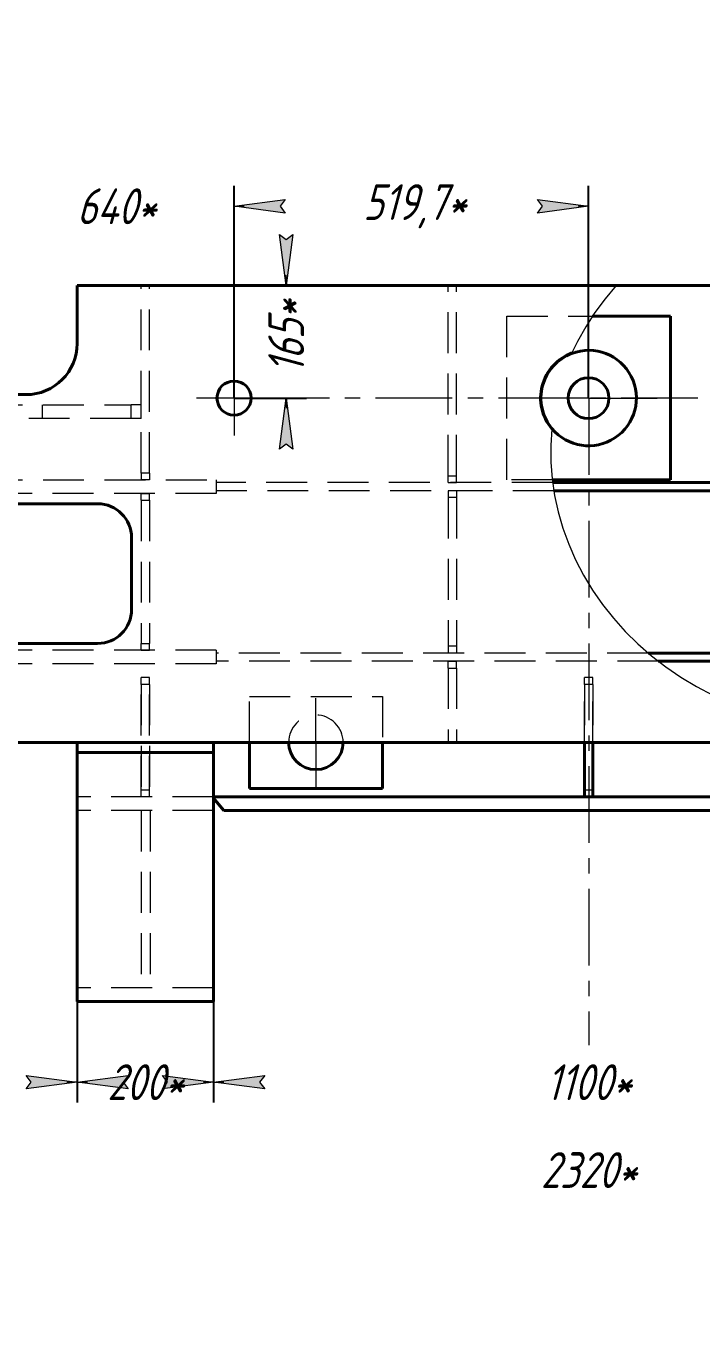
# Model space of a CAD drawing. Header units: millimetres. Extents: x 0 to 841, y 0 to 594.
# Drawn here: x 123.6 to 189.7, y 259.7 to 386.8 of the extents above; entities that cross this region are included whole.
import ezdxf

# ---------------------------------------------------------------- set-up
doc = ezdxf.new("R2010")
doc.units = ezdxf.units.MM
for name, pattern in [('K5LT_AXLED', [12, 7.5, -1.5, 1.5, -1.5]), ('K5LT_BASIC', [0]), ('K5LT_DASHED', [6, 4, -2]), ('K5LT_THIN', [0]), ('K5LT_THIN_INCLUDED_TO_HATCHING', [0])]:
    doc.linetypes.add(name, pattern=pattern)
doc.layers.add('Системный слой', color=7, linetype='Continuous')
doc.styles.add('KDIMTEXTSTYLE', font='GOST_AU.SHX', dxfattribs={"width": 0.96, "oblique": 15, "height": 5})
doc.dimstyles.new('KDIMSTYLE (0.07)', dxfattribs={"dimtxt": 5, "dimasz": 1, "dimexe": 2, "dimexo": 0.0625, "dimgap": 1, "dimtad": 1, "dimlfac": 15, "dimtxsty": 'KDIMTEXTSTYLE', "dimsah": 1, "dimcen": 0.09, "dimdle": 1, "dimadec": 0, "dimazin": 0, "dimtfac": 0.667, "dimtmove": 0, "dimatfit": 3, "dimfxl": 1, "dimtvp": 1, "dimtolj": 1, "dimtzin": 0, "dimarcsym": 0})

# ---------------------------------------------------------------- blocks, each defined once
blk = doc.blocks.new('U2')
at = {"layer": 'Системный слой', "color": 150, "linetype": 'K5LT_BASIC', "lineweight": 40, "true_color": 0x0080ff}
blk.add_line((100.2451823251893, 341.0891751792998), (93.31184899148175, 341.0891751792623), dxfattribs=at)
at = {"layer": 'Системный слой', "color": 7, "linetype": 'K5LT_DASHED', "lineweight": 18}
blk.add_line((142.2451823251566, 341.089175179462), (100.2451823251893, 341.0891751792998), dxfattribs=at)
blk = doc.blocks.new('U3')
at = {"layer": 'Системный слой', "color": 150, "linetype": 'K5LT_BASIC', "lineweight": 40, "true_color": 0x0080ff}
blk.add_line((93.31184899147455, 342.4225085126066), (101.3118489921065, 342.4225085126477), dxfattribs=at)
at = {"layer": 'Системный слой', "color": 7, "linetype": 'K5LT_DASHED', "lineweight": 18}
blk.add_line((101.3118489921065, 342.4225085126477), (142.2451823251411, 342.4225085127954), dxfattribs=at)
blk = doc.blocks.new('U5')
at = {"layer": 'Системный слой', "color": 150, "linetype": 'K5LT_BASIC', "lineweight": 40, "true_color": 0x0080ff}
for p, q in [((128.6451823254398, 361.4225085126654), (181.3345291677605, 361.4225085126591)), ((226.8853014183673, 361.4225085126536), (228.6451823254088, 361.4225085126533))]:
    blk.add_line(p, q, dxfattribs=at)
blk = doc.blocks.new('U9')
at = {"layer": 'Системный слой', "color": 7, "linetype": 'K5LT_DASHED', "lineweight": 18}
blk.add_line((178.2451823254398, 316.7558418459867), (178.2451823254397, 323.0891751795898), dxfattribs=at)
at = {"layer": 'Системный слой', "color": 150, "linetype": 'K5LT_BASIC', "lineweight": 40, "true_color": 0x0080ff}
blk.add_line((178.2451823254398, 311.4225085129232), (178.2451823254398, 316.7558418459867), dxfattribs=at)
blk = doc.blocks.new('U10')
at = {"layer": 'Системный слой', "color": 7, "linetype": 'K5LT_DASHED', "lineweight": 18}
blk.add_line((179.0451823254398, 316.7558418459867), (179.0451823254397, 323.0891751795898), dxfattribs=at)
at = {"layer": 'Системный слой', "color": 150, "linetype": 'K5LT_BASIC', "lineweight": 40, "true_color": 0x0080ff}
blk.add_line((179.0451823254398, 311.4225085129232), (179.0451823254398, 316.7558418459867), dxfattribs=at)
blk = doc.blocks.new('U11')
at = {"layer": 'Системный слой', "color": 150, "linetype": 'K5LT_BASIC', "lineweight": 40, "true_color": 0x0080ff}
blk.add_line((101.3118489921065, 348.4225085126394), (93.31184899139639, 348.4225085125962), dxfattribs=at)
at = {"layer": 'Системный слой', "color": 7, "linetype": 'K5LT_DASHED', "lineweight": 18}
blk.add_line((133.9118489917223, 348.4225085128154), (101.3118489921065, 348.4225085126394), dxfattribs=at)
blk = doc.blocks.new('U12')
at = {"layer": 'Системный слой', "color": 150, "linetype": 'K5LT_BASIC', "lineweight": 40, "true_color": 0x0080ff}
blk.add_line((93.31184899138918, 349.7558418459404), (101.3118489921065, 349.7558418459815), dxfattribs=at)
at = {"layer": 'Системный слой', "color": 7, "linetype": 'K5LT_DASHED', "lineweight": 18}
blk.add_line((101.3118489921065, 349.7558418459815), (133.9118489917223, 349.755841846149), dxfattribs=at)
blk = doc.blocks.new('U16')
at = {"layer": 'Системный слой', "color": 7, "linetype": 'K5LT_DASHED', "lineweight": 18}
blk.add_arc((151.9785156587731, 316.7558418462471), 2.666666666666667, 0, 180, dxfattribs=at)
at = {"layer": 'Системный слой', "color": 150, "linetype": 'K5LT_BASIC', "lineweight": 40, "true_color": 0x0080ff}
blk.add_arc((151.9785156587731, 316.7558418462471), 2.666666666666667, 180, 0, dxfattribs=at)
blk = doc.blocks.new('U17')
at = {"layer": 'Системный слой', "color": 7, "linetype": 'K5LT_DASHED', "lineweight": 18}
blk.add_line((145.4785156587731, 316.7558418459867), (145.4785156587731, 321.2558418462471), dxfattribs=at)
at = {"layer": 'Системный слой', "color": 150, "linetype": 'K5LT_BASIC', "lineweight": 40, "true_color": 0x0080ff}
blk.add_line((145.4785156587731, 312.2558418462471), (145.4785156587731, 316.7558418459867), dxfattribs=at)
blk = doc.blocks.new('U18')
at = {"layer": 'Системный слой', "color": 7, "linetype": 'K5LT_DASHED', "lineweight": 18}
blk.add_line((158.4785156587731, 321.2558418462471), (158.4785156587731, 316.7558418459867), dxfattribs=at)
at = {"layer": 'Системный слой', "color": 150, "linetype": 'K5LT_BASIC', "lineweight": 40, "true_color": 0x0080ff}
blk.add_line((158.4785156587731, 316.7558418459867), (158.4785156587731, 312.2558418462471), dxfattribs=at)
blk = doc.blocks.new('U21')
at = {"layer": 'Системный слой', "color": 7, "linetype": 'K5LT_THIN_INCLUDED_TO_HATCHING', "lineweight": 18}
for p, q in [((181.3345291677605, 361.4225085126591), (180.2442227521248, 360.1382437858989)), ((227.5272547355605, 360.7347955182084), (226.8853014183673, 361.4225085126535)), ((180.2442227521248, 360.1382437858989), (179.2464485752582, 358.7944100858638)), ((228.6451823254088, 359.4176548093171), (227.5272547355605, 360.7347955182084)), ((179.2464485752582, 358.7944100858638), (178.3449962187459, 357.3961113404376)), ((178.3449962187459, 357.3961113404376), (177.5432894304952, 355.9486583376715)), ((177.5432894304952, 355.9486583376715), (177.0074861445076, 354.8300331528822)), ((233.5021360488296, 349.8237894532878), (233.2336175946554, 350.7728091876355)), ((233.8647218733569, 348.2164949782854), (233.5021360488296, 349.8237894532878)), ((175.037158050058, 347.40620998016), (174.9370688225167, 345.7797834752331)), ((234.1161873860373, 346.594910753295), (233.8647218733569, 348.2164949782854)), ((174.9370688225167, 345.7797834752331), (174.9496685919244, 344.1483219367205)), ((234.2555775119668, 344.9651956125103), (234.1161873860373, 346.594910753295)), ((234.282362842521, 343.3335392716301), (234.2555775119668, 344.9651956125103)), ((174.9496685919244, 344.1483219367205), (175.0749095039118, 342.5180217132014)), ((234.196441646068, 341.7061388190999), (234.282362842521, 343.3335392716301)), ((175.0749095039118, 342.5180217132014), (175.3123158890689, 340.8950747425399)), ((175.3123158890689, 340.8950747425399), (175.6609860695551, 339.2856450346854)), ((233.9981402543482, 340.0891751793511), (234.196441646068, 341.7061388190999)), ((175.6609860695551, 339.2856450346854), (176.1195957837027, 337.6958452605459)), ((176.1195957837027, 337.6958452605459), (176.6864032156103, 336.1317135358473)), ((176.6864032156103, 336.1317135358473), (177.3592556106202, 334.5991904881564)), ((177.3592556106202, 334.5991904881564), (178.1355974515576, 333.104096694168)), ((178.1355974515576, 333.104096694168), (179.0124801646747, 331.6521105729483)), ((179.0124801646747, 331.6521105729483), (179.9865733184379, 330.2487468190992)), ((179.9865733184379, 330.2487468190992), (181.0541772726247, 328.8993354577527)), ((181.0541772726247, 328.8993354577527), (182.2112372296879, 327.6090016009475)), ((182.2112372296879, 327.6090016009475), (183.4533586350198, 326.3826459822723)), ((183.4533586350198, 326.3826459822723), (184.7758238676263, 325.2249263437064)), ((224.7836469875929, 324.5718098847364), (226.0860858964299, 325.6866787015305)), ((226.0860858964299, 325.6866787015305), (226.8615788898211, 326.4225085126533)), ((184.7758238676263, 325.2249263437064), (186.1736101578181, 324.1402397453509)), ((223.4045780102511, 323.5324546675452), (224.7836469875929, 324.5718098847364)), ((186.1736101578181, 324.1402397453509), (187.641408663867, 323.1327058652394)), ((187.641408663867, 323.1327058652394), (189.1736446351749, 322.2061513526548)), ((221.954116717117, 322.5725605578026), (223.4045780102511, 323.5324546675452)), ((189.1736446351749, 322.2061513526548), (190.7644985853735, 321.3640952943804)), ((218.8613030240037, 320.9054228650332), (220.4377720114412, 321.6957732672602)), ((220.4377720114412, 321.6957732672602), (221.954116717117, 322.5725605578026)), ((190.7644985853735, 321.3640952943804), (192.4079283949388, 320.6097358490841)), ((192.4079283949388, 320.6097358490841), (194.0976922593753, 319.945938100598)), ((217.2306972397313, 320.2045111298804), (218.8613030240037, 320.9054228650332)), ((194.0976922593753, 319.945938100598), (195.8273723958094, 319.3752231762297)), ((195.8273723958094, 319.3752231762297), (197.5903994179559, 318.8997586714309)), ((212.0768763359568, 318.6632710105236), (213.8320297661209, 319.0813022090377)), ((213.8320297661209, 319.0813022090377), (215.5521477570186, 319.595700149342)), ((215.5521477570186, 319.595700149342), (217.2306972397313, 320.2045111298804)), ((197.5903994179559, 318.8997586714309), (199.380077286879, 318.521350417194)), ((199.380077286879, 318.521350417194), (201.1896087427853, 318.2414356214414)), ((201.1896087427853, 318.2414356214414), (203.0121211212562, 318.0610774104597)), ((203.0121211212562, 318.0610774104597), (204.8406924558705, 317.980960791108)), ((204.8406924558705, 317.980960791108), (206.6683777680774, 318.0013900491379)), ((206.6683777680774, 318.0013900491379), (208.4882354444707, 318.1222875935056)), ((208.4882354444707, 318.1222875935056), (210.2933536012813, 318.3431942510649)), ((210.2933536012813, 318.3431942510649), (212.0768763359568, 318.6632710105236))]:
    blk.add_line(p, q, dxfattribs=at)
blk = doc.blocks.new('U24')
at = {"layer": 'Системный слой', "color": 150, "linetype": 'K5LT_BASIC', "lineweight": 40, "true_color": 0x0080ff}
for p, q in [((181.3345291677604, 361.422508512659), (191.5785156587731, 361.4225085126533)), ((192.3785156587732, 361.4225085126533), (221.5785156587732, 361.4225085126533)), ((222.3785156587732, 361.4225085126533), (226.8853014183673, 361.4225085126536))]:
    blk.add_line(p, q, dxfattribs=at)
at = {"layer": 'Системный слой', "color": 7, "linetype": 'K5LT_DASHED', "lineweight": 18}
for p, q in [((191.5785156587731, 361.4225085126533), (192.3785156587732, 361.4225085126533)), ((221.5785156587732, 361.4225085126533), (222.3785156587732, 361.4225085126533))]:
    blk.add_line(p, q, dxfattribs=at)
blk = doc.blocks.new('U25')
at = {"layer": 'Системный слой', "color": 30, "linetype": 'K5LT_AXLED', "lineweight": 18, "true_color": 0xff8000}
for q in [(178.6411153956733, 367.8381483360558), (171.9411153956733, 350.4230778014252), (178.6411153956736, 287.133950542309), (185.3411153956733, 350.4230778014252)]:
    blk.add_line((178.6411153956734, 350.4230778014252), q, dxfattribs=at)
blk = doc.blocks.new('U26')
at = {"layer": 'Системный слой', "color": 30, "linetype": 'K5LT_AXLED', "lineweight": 18, "true_color": 0xff8000}
for q in [(143.9785156587732, 354.08917517932), (140.3118489921065, 350.4225085126533), (143.9785156587732, 346.7558418459867), (147.6451823254398, 350.4225085126533)]:
    blk.add_line((143.9785156587732, 350.4225085126533), q, dxfattribs=at)
blk = doc.blocks.new('U27')
at = {"layer": 'Системный слой', "color": 30, "linetype": 'K5LT_AXLED', "lineweight": 18, "true_color": 0xff8000}
for q in [(213.3118489920755, 354.08917517932), (140.3118489921065, 350.4225085126536), (213.3118489920755, 346.7558418459867), (216.9785156587421, 350.4225085126533)]:
    blk.add_line((213.3118489920755, 350.4225085126533), q, dxfattribs=at)
blk = doc.blocks.new('U29')
at = {"layer": 'Системный слой', "color": 30, "linetype": 'K5LT_AXLED', "lineweight": 18, "true_color": 0xff8000}
for q in [(151.9785156587732, 321.0891751795804), (147.6451823254398, 316.7558418462471), (151.9785156587732, 312.4225085129137), (156.3118489921065, 316.7558418462471)]:
    blk.add_line((151.9785156587732, 316.7558418462471), q, dxfattribs=at)
blk = doc.blocks.new('KDIMARROW_01')
at = {"layer": 'Системный слой'}
blk.add_hatch(color=0, dxfattribs=at).paths.add_polyline_path([(-5, -0.6582624912261956), (0, 0), (-5, 0.658262491226197), (-4.5, 5.51091059616309e-16)])
at = {"layer": 'Системный слой', "color": 0, "linetype": 'K5LT_THIN', "lineweight": 18}
for p, q in [((-4.5, 5.51091059616309e-16), (-5, 0.658262491226197)), ((-5, 0.658262491226197), (0, 0)), ((0, 0), (-5, -0.6582624912261956)), ((-5, -0.6582624912261956), (-4.5, 5.51091059616309e-16)), ((0, 0), (-1, 0))]:
    blk.add_line(p, q, dxfattribs=at)

msp = doc.modelspace()

# ---------------------------------------------------------------- linework, layer by layer
at = {"layer": 'Системный слой', "color": 150, "linetype": 'K5LT_BASIC', "lineweight": 40, "true_color": 0x0080ff}
for p, q in [((128.6451823254398, 355.7558418459867), (128.6451823254398, 361.4225085126654)), ((178.9941201273898, 358.4230778014252), (186.6411153956734, 358.4230778014252)), ((186.6411153956734, 358.4230778014252), (186.6411153956734, 342.4230778014252)), ((101.3118489921065, 350.7558418459867), (123.6451823254398, 350.7558418459867)), ((186.6411153956734, 342.4230778014252), (175.0856854638062, 342.4230778014252)), ((215.0451823254399, 342.1558418459867), (175.1180835509715, 342.1558418459867)), ((215.0451823254399, 341.3558418459867), (175.2333784739658, 341.3558418459867)), ((130.6372395174541, 340.0891751793511), (101.3118489921065, 340.089175179351)), ((133.9705728507875, 329.7558418459867), (133.9705728507875, 336.7558418460177)), ((101.3118489921065, 326.4225085126533), (130.6372395174541, 326.4225085126533)), ((215.0451823254399, 325.48917517932), (184.4597449353372, 325.48917517932)), ((215.0451823254399, 324.68917517932), (185.445045896877, 324.68917517932)), ((255.9785156587421, 316.7558418459867), (101.3118489921065, 316.7558418459867)), ((128.6451823254398, 315.7489222885739), (128.6451823254398, 316.7558418459867)), ((141.9785156587732, 316.7558418459867), (141.9785156587732, 315.7489222885739)), ((128.6451823254398, 312.7558418461884), (128.6451823254398, 315.7489222885739)), ((141.9785156587732, 315.7489222885739), (128.6451823254398, 315.7489222885739)), ((141.9785156587732, 312.7558418461884), (141.9785156587732, 315.7489222885739)), ((128.6451823254398, 291.4225085126533), (128.6451823254399, 312.7558418461884)), ((141.9785156587732, 291.4225085126533), (141.9785156587732, 312.7558418461884)), ((158.4785156587731, 312.2558418462471), (145.4785156587731, 312.2558418462471)), ((215.3118489921003, 311.4225085128081), (141.978515658767, 311.4225085121383)), ((141.9785156587682, 311.289175178805), (142.9854352161919, 310.0891751788142)), ((214.3049294346997, 310.0891751794656), (142.9854352161919, 310.0891751788142)), ((141.9785156587732, 291.4225085126533), (128.6451823254398, 291.4225085126533))]:
    msp.add_line(p, q, dxfattribs=at)
at = {"layer": 'Системный слой', "color": 7, "linetype": 'K5LT_DASHED', "lineweight": 18}
for p, q in [((135.7118489921065, 361.4225085126533), (134.9118489921065, 361.4225085126533)), ((134.9118489921065, 343.08917517932), (134.9118489921065, 361.4225085126533)), ((135.7118489921065, 343.08917517932), (135.7118489921065, 361.4225085126533)), ((165.7118489921065, 361.4225085126533), (164.9118489921065, 361.4225085126533)), ((164.9118489921065, 342.8225085126533), (164.9118489921065, 361.4225085126533)), ((165.7118489921065, 342.8225085126533), (165.7118489921065, 361.4225085126533)), ((170.6411153956734, 358.4230778014252), (178.9941201273898, 358.4230778014252)), ((170.6411153956734, 342.4230778014252), (170.6411153956734, 358.4230778014252)), ((125.2646704796022, 348.4225085127687), (125.2646704795956, 349.7558418461045)), ((134.9118489917223, 349.7558418460989), (133.9118489917223, 349.755841846149)), ((133.9118489917223, 348.4225085128154), (133.9118489917223, 349.755841846149)), ((134.9118489917379, 348.4225085127655), (134.9118489917223, 349.7558418460989)), ((134.9118489917379, 348.4225085127655), (133.9118489917223, 348.4225085128154)), ((135.7118489921065, 343.08917517932), (134.9118489921065, 343.08917517932)), ((134.9118489921065, 343.08917517932), (134.9118489921065, 342.4225085126533)), ((135.7118489921065, 342.4225085126533), (134.9118489921065, 342.4225085126533)), ((135.7118489921065, 343.08917517932), (135.7118489921065, 342.4225085126533)), ((142.245182325141, 342.4225085127954), (142.2451823251565, 341.089175179462)), ((142.2451823254398, 342.1558418459866), (142.2451823254398, 341.3558418459867)), ((175.1180835509714, 342.1558418459867), (142.2451823254398, 342.1558418459866)), ((164.9118489921065, 342.8225085126533), (165.7118489921065, 342.8225085126533)), ((164.9118489921065, 342.1558418459866), (164.9118489921065, 342.8225085126533)), ((164.9118489921065, 342.1558418459866), (165.7118489921065, 342.1558418459866)), ((165.7118489921065, 342.1558418459866), (165.7118489921065, 342.8225085126533)), ((175.0856854638062, 342.4230778014252), (170.6411153956734, 342.4230778014252)), ((134.9118489921065, 340.4225085126533), (134.9118489921065, 341.08917517932)), ((134.9118489921065, 341.08917517932), (135.7118489921065, 341.08917517932)), ((135.7118489921065, 340.4225085126533), (135.7118489921065, 341.08917517932)), ((175.2333784739658, 341.3558418459867), (142.2451823254398, 341.3558418459867)), ((164.9118489921065, 341.3558418459867), (164.9118489921065, 340.68917517932)), ((165.7118489921065, 341.3558418459867), (164.9118489921065, 341.3558418459867)), ((164.9118489921065, 340.68917517932), (164.9118489921065, 326.1558418459866)), ((165.7118489921065, 340.68917517932), (164.9118489921065, 340.68917517932)), ((165.7118489921065, 341.3558418459867), (165.7118489921065, 340.68917517932)), ((165.7118489921065, 340.68917517932), (165.7118489921065, 326.1558418459866)), ((134.9118489921065, 340.4225085126533), (134.9118489921065, 326.4225085128443)), ((134.9118489921065, 340.4225085126533), (135.7118489921065, 340.4225085126533)), ((134.9118489921065, 340.4225085126533), (135.7118489921065, 340.4225085126533)), ((135.7118489921065, 340.4225085126533), (135.7118489921065, 326.4225085128443)), ((142.2451823364026, 325.7558418459867), (101.3118489921065, 325.7558418459867)), ((134.9118489921065, 325.7558418459867), (134.9118489921065, 326.4225085128443)), ((134.9118489921065, 326.4225085128443), (135.7118489921065, 326.4225085128443)), ((134.9118489921065, 325.7558418459867), (135.7118489921065, 325.7558418459867)), ((135.7118489921065, 325.7558418459867), (135.7118489921065, 326.4225085128443)), ((142.2451823364026, 325.7558418459867), (142.2451823364026, 324.4225085126533)), ((142.2451823254398, 325.48917517932), (142.2451823254398, 324.68917517932)), ((184.4597449353372, 325.48917517932), (142.2451823254398, 325.48917517932)), ((165.7118489921065, 326.1558418459866), (164.9118489921065, 326.1558418459866)), ((164.9118489921065, 326.1558418459866), (164.9118489921065, 325.48917517932)), ((165.7118489921065, 326.1558418459866), (164.9118489921065, 326.1558418459866)), ((165.7118489921065, 325.48917517932), (164.9118489921065, 325.48917517932)), ((165.7118489921065, 326.1558418459866), (165.7118489921065, 325.48917517932)), ((142.2451823364026, 324.4225085126533), (101.3118489921065, 324.4225085126533)), ((185.445045896877, 324.68917517932), (142.2451823254398, 324.68917517932)), ((164.9118489921065, 324.68917517932), (165.7118489921065, 324.68917517932)), ((164.9118489921065, 324.0225085126533), (164.9118489921065, 324.68917517932)), ((165.7118489921065, 324.0225085126533), (165.7118489921065, 324.68917517932)), ((135.7118489921065, 323.0891751795899), (134.9118489921065, 323.0891751795899)), ((134.9118489921065, 311.4225085129232), (134.9118489921065, 323.0891751795899)), ((134.9118489921065, 322.4225085129232), (134.9118489921065, 323.0891751795899)), ((135.7118489921065, 323.0891751795899), (134.9118489921065, 323.0891751795899)), ((135.7118489921065, 311.4225085129232), (135.7118489921065, 323.0891751795899)), ((135.7118489921065, 322.4225085129232), (135.7118489921065, 323.0891751795899)), ((164.9118489921065, 324.0225085126533), (164.9118489921065, 316.7558418459867)), ((164.9118489921065, 324.0225085126533), (165.7118489921065, 324.0225085126533)), ((165.7118489921065, 324.0225085126533), (165.7118489921065, 316.7558418459867)), ((179.0451823254398, 323.0891751795899), (178.2451823254398, 323.0891751795899)), ((178.2451823254398, 322.4225085129232), (178.2451823254398, 323.0891751795899)), ((179.0451823254398, 323.0891751795899), (178.2451823254398, 323.0891751795899)), ((179.0451823254398, 322.4225085129232), (179.0451823254398, 323.0891751795899)), ((134.9118489921065, 322.4225085129232), (134.9118489921065, 312.0891751795899)), ((135.7118489921065, 322.4225085129232), (134.9118489921065, 322.4225085129232)), ((135.7118489921065, 322.4225085129232), (134.9118489921065, 322.4225085129232)), ((135.7118489921065, 322.4225085129232), (135.7118489921065, 312.0891751795899)), ((178.2451823254398, 322.4225085129232), (178.2451823254398, 312.0891751795899)), ((179.0451823254398, 322.4225085129232), (178.2451823254398, 322.4225085129232)), ((179.0451823254398, 322.4225085129232), (178.2451823254398, 322.4225085129232)), ((179.0451823254398, 322.4225085129232), (179.0451823254398, 312.0891751795899)), ((145.4785156587731, 321.2558418462471), (158.4785156587731, 321.2558418462471)), ((128.6451823254399, 312.7558418461884), (128.6451823254398, 316.7558418459867)), ((141.9785156587732, 316.7558418459867), (128.6451823254398, 316.7558418459867)), ((128.6451823254399, 310.08917517932), (128.6451823254398, 316.7558418459867)), ((141.9785156587732, 316.7558418459867), (128.6451823254398, 316.7558418459867)), ((128.6451823254399, 315.7098891255103), (128.6451823254398, 316.7558418459867)), ((141.9785156587732, 312.7558418461884), (141.9785156587732, 316.7558418459867)), ((141.9785156587732, 310.08917517932), (141.9785156587732, 316.7558418459867)), ((141.9785156587732, 316.7558418459867), (141.9785156587732, 315.7098891255103)), ((164.9118489921065, 316.7558418459867), (165.7118489921065, 316.7558418459867)), ((141.9785156587732, 315.7489222888378), (128.6451823254398, 315.7489222888378)), ((128.6451823254399, 311.4225085126533), (128.6451823254399, 315.7098891255103)), ((141.9785156587732, 315.7098891252608), (128.6451823254399, 315.7098891252608)), ((141.9785156587732, 315.7098891255103), (128.6451823254399, 315.7098891255103)), ((141.9785156587732, 311.4225085126533), (141.9785156587732, 315.7098891255103)), ((128.6451823254398, 292.7558418459867), (128.6451823254399, 312.7558418461884)), ((141.9785156587732, 292.7558418459867), (141.9785156587732, 312.7558418461884)), ((135.7118489921065, 312.0891751795899), (134.9118489921065, 312.0891751795899)), ((134.9118489921065, 311.4225085129232), (134.9118489921065, 312.0891751795899)), ((135.7118489921065, 312.0891751795899), (134.9118489921065, 312.0891751795899)), ((135.7118489921065, 311.4225085129232), (135.7118489921065, 312.0891751795899)), ((179.0451823254398, 312.0891751795899), (178.2451823254398, 312.0891751795899)), ((178.2451823254398, 311.4225085129232), (178.2451823254398, 312.0891751795899)), ((179.0451823254398, 312.0891751795899), (178.2451823254398, 312.0891751795899)), ((179.0451823254398, 311.4225085129232), (179.0451823254398, 312.0891751795899)), ((141.9785156587732, 311.4225085126533), (128.6451823254399, 311.4225085126533)), ((135.7118489921065, 311.4225085129232), (134.9118489921065, 311.4225085129232)), ((135.7118489921065, 311.4225085129232), (134.9118489921065, 311.4225085129232)), ((141.978515658767, 311.4225085121383), (215.3118489921003, 311.4225085128081)), ((141.978515658767, 311.4225085121383), (141.9785156587682, 311.289175178805)), ((141.978515658767, 311.4225085121383), (141.9785156587682, 311.289175178805)), ((142.9854352161919, 310.0891751788142), (141.9785156587682, 311.289175178805)), ((179.0451823254398, 311.4225085129232), (178.2451823254398, 311.4225085129232)), ((179.0451823254398, 311.4225085129232), (178.2451823254398, 311.4225085129232)), ((141.9785156587732, 310.08917517932), (128.6451823254399, 310.08917517932)), ((134.9118489921065, 310.08917517932), (134.9118489921065, 292.7558418459867)), ((135.7658962043145, 310.08917517932), (135.7658962043145, 292.7558418459867)), ((142.9854352161919, 310.0891751788142), (214.3049294346997, 310.0891751794656)), ((141.9785156587732, 292.7558418459867), (128.6451823254398, 292.7558418459867))]:
    msp.add_line(p, q, dxfattribs=at)
at = {"layer": 'Системный слой', "color": 150, "linetype": 'K5LT_BASIC', "lineweight": 40, "true_color": 0x0080ff}
for centre, radius in [((178.6250238339287, 350.412244707858), 2), ((143.9785156587732, 350.4225085126533), 1.666666666666667)]:
    msp.add_circle(centre, radius, dxfattribs=at)
for centre, radius, start, end in [((123.6451823254398, 355.7558418459867), 5, 270.0000000000001, 0), ((178.6411153956734, 350.4230778014252), 4.7, 110.3394106199646, 219.9326555310299), ((178.6411153956734, 350.4230778014252), 4.666666666666667, 110.7417744421475, 219.529024000924), ((178.6411153956734, 350.4230778014252), 4.666666666666666, 219.5290240009239, 110.7417744421478), ((130.6372395174541, 336.7558418460177), 3.333333333333333, 0, 90), ((130.6372395174541, 329.7558418459867), 3.333333333333333, 270, 0)]:
    msp.add_arc(centre, radius, start, end, dxfattribs=at)

# ---------------------------------------------------------------- block references
at = {"layer": 'Системный слой'}
for name in ['U25', 'U5', 'U21', 'U24', 'U26', 'U27', 'U12', 'U11', 'U3', 'U2', 'U9', 'U10', 'U17', 'U29', 'U18', 'U16']:
    msp.add_blockref(name, (0, 0), dxfattribs=at)

# ---------------------------------------------------------------- dimensions: what is measured, and where the dimension line sits
at = {"layer": 'Системный слой', "color": 7}
for base, p1, p2, location, override in [((101.3118489921065, 369.1745652512832), (143.9785156587732, 350.4225085126533), (101.3118489921065, 316.7558418459867), (132.4800056159468, 369.1745652512832), {"dimexo": 0, "dimpost": '\\H3.5;\\W0.965;\\Q15;<>\\H3.5;\\W0.965;\\Q15;\\Q15;*', "dimblk1": 'KDIMARROW_01', "dimblk2": 'KDIMARROW_01', "dimse1": 0, "dimse2": 0, "dimclrt": 7, "dimtolj": 1}), ((178.6250238339287, 369.1745652512832), (143.9785156587732, 350.4225085126533), (178.6250238339287, 350.412244707858), (161.6250238339287, 369.1745652512832), {"dimexo": 0, "dimpost": '\\H3.5;\\W0.965;\\Q15;\\Q15;\\H3.5;\\W0.965;\\Q15;<>\\H3.5;\\W0.965;\\Q15;\\Q15;\\H3.5;\\W0.965;\\Q15;\\Q15;*\\Q15;', "dimblk1": 'KDIMARROW_01', "dimblk2": 'KDIMARROW_01', "dimse1": 0, "dimse2": 0, "dimclrt": 7, "dimtolj": 1}), ((178.6250238339287, 369.1745652512832), (213.3118489920755, 350.4225085126533), (178.6250238339287, 350.412244707858), (195.6250238339287, 369.1745652512832), {"dimexo": 0, "dimpost": '\\H3.5;\\W0.965;\\Q15;\\Q15;\\H3.5;\\W0.965;\\Q15;<>\\H3.5;\\W0.965;\\Q15;\\Q15;\\H3.5;\\W0.965;\\Q15;\\Q15;*\\Q15;', "dimblk1": 'KDIMARROW_01', "dimblk2": 'KDIMARROW_01', "dimse1": 0, "dimse2": 0, "dimclrt": 7, "dimtolj": 1}), ((101.3118489921065, 283.5276011125549), (128.6451823254398, 291.4225085126533), (101.3118489921065, 316.7558418459867), (114.9785156587732, 283.5276011125549), {"dimexo": 0, "dimpost": '\\H3.5;\\W0.965;\\Q15;<>', "dimblk1": 'KDIMARROW_01', "dimblk2": 'KDIMARROW_01', "dimse1": 0, "dimse2": 0, "dimclrt": 7, "dimtolj": 1}), ((101.3118489921065, 274.9327058214058), (255.9785156587421, 316.7558418459867), (101.3118489921065, 316.7558418459867), (178.6451823254243, 274.9327058214058), {"dimexo": 0, "dimpost": '\\H3.5;\\W0.965;\\Q15;<>\\H3.5;\\W0.965;\\Q15;\\Q15;*', "dimblk1": 'KDIMARROW_01', "dimblk2": 'KDIMARROW_01', "dimse1": 0, "dimse2": 0, "dimclrt": 7, "dimtolj": 1}), ((128.6451823254398, 283.5276011125549), (141.9785156587732, 291.4225085126533), (128.6451823254398, 291.4225085126533), (135.3118489921065, 283.5276011125549), {"dimexo": 0, "dimpost": '\\H3.5;\\W0.965;\\Q15;\\Q15;\\H3.5;\\W0.965;\\Q15;<>\\H3.5;\\W0.965;\\Q15;\\Q15;\\H3.5;\\W0.965;\\Q15;\\Q15;*\\Q15;', "dimblk1": 'KDIMARROW_01', "dimblk2": 'KDIMARROW_01', "dimse1": 0, "dimse2": 0, "dimclrt": 7, "dimtolj": 1}), ((141.9785156587732, 283.5276011125549), (215.3118489921065, 291.4225085126533), (141.9785156587732, 291.4225085126533), (178.6451823254398, 283.5276011125549), {"dimexo": 0, "dimpost": '\\H3.5;\\W0.965;\\Q15;\\Q15;\\H3.5;\\W0.965;\\Q15;<>\\H3.5;\\W0.965;\\Q15;\\Q15;\\H3.5;\\W0.965;\\Q15;\\Q15;*\\Q15;', "dimblk1": 'KDIMARROW_01', "dimblk2": 'KDIMARROW_01', "dimse1": 0, "dimse2": 0, "dimclrt": 7, "dimtolj": 1})]:
    msp.add_linear_dim(base=base, p1=p1, p2=p2, location=location, dimstyle='KDIMSTYLE (0.07)', override=override, dxfattribs=at).render()
msp.add_linear_dim(base=(149.075664564578, 350.4225085126533), p1=(143.9785156587732, 361.4225085126635), p2=(143.9785156587732, 350.4225085126533), angle=90, location=(149.075664564578, 356.4225085126533), dimstyle='KDIMSTYLE (0.07)', override={"dimexo": 0, "dimpost": '\\H3.5;\\W0.965;\\Q15;\\Q15;\\H3.5;\\W0.965;\\Q15;<>\\H3.5;\\W0.965;\\Q15;\\Q15;\\H3.5;\\W0.965;\\Q15;\\Q15;*\\Q15;', "dimblk1": 'KDIMARROW_01', "dimblk2": 'KDIMARROW_01', "dimse1": 0, "dimse2": 0, "dimclrt": 7, "dimtolj": 1}, dxfattribs=at).render()

doc.saveas('drawing.dxf')
